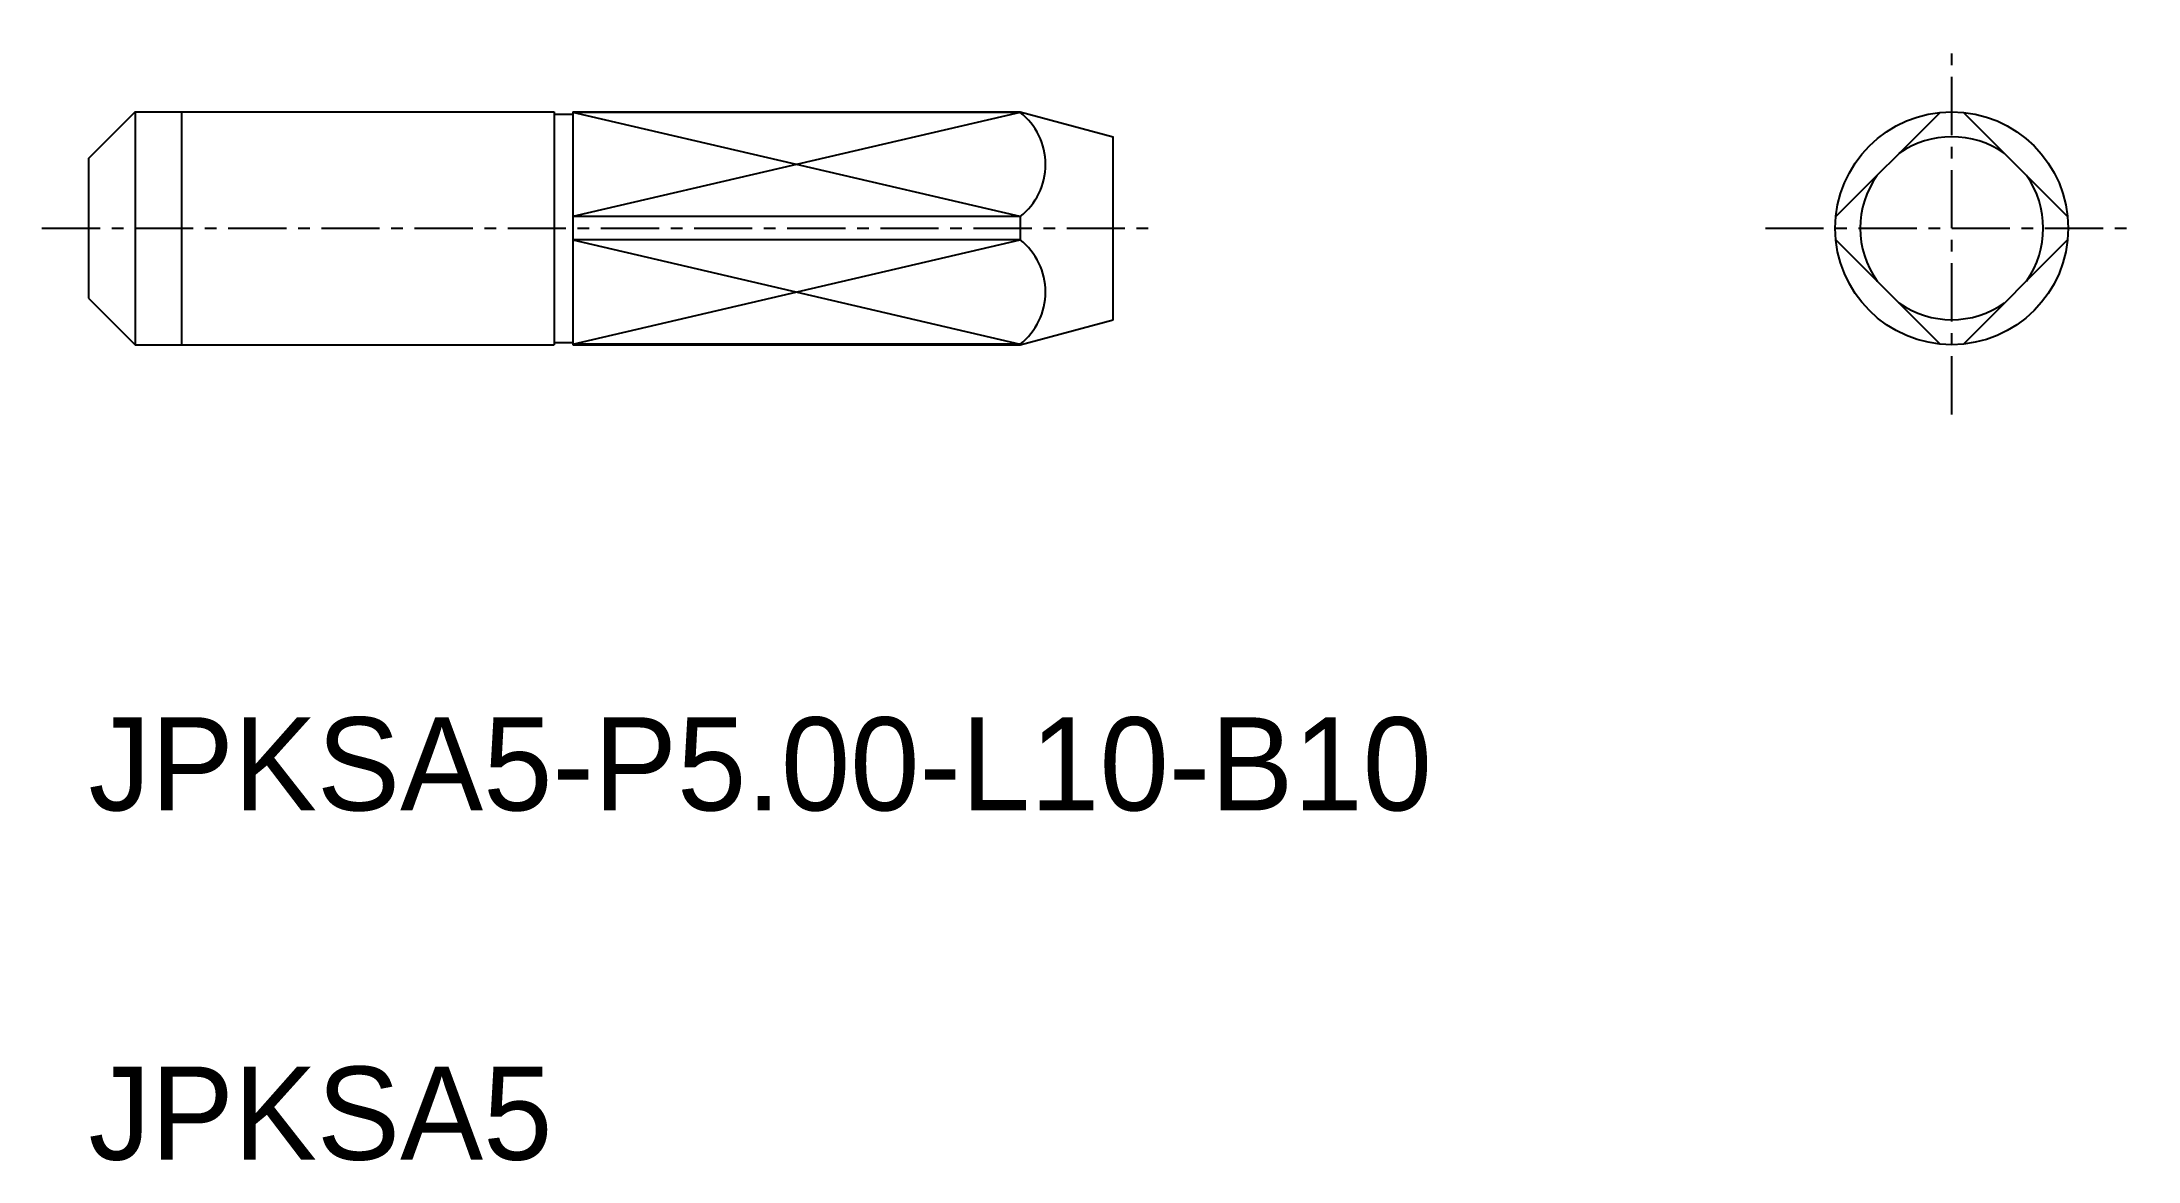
# Model space of a CAD drawing. Extents: x -1553.9 to -1508.9, y -503.4 to -479.3.
import ezdxf

# ---------------------------------------------------------------- set-up
doc = ezdxf.new("R2010")
doc.units = 0
doc.linetypes.add('CENTER', pattern=[2, 1.25, -0.25, 0.25, -0.25])
doc.layers.get('0').update_dxf_attribs({"linetype": 'CONTINUOUS'})
doc.layers.add('CENTER', color=1, linetype='CENTER')

msp = doc.modelspace()

# ---------------------------------------------------------------- linework, layer by layer
at = {"color": 7, "linetype": 'CONTINUOUS'}
for p, q in [((-1552.912, -481.846), (-1551.912, -480.846)), ((-1551.912, -480.846), (-1552.912, -481.846)), ((-1551.912, -480.846), (-1542.912, -480.846)), ((-1551.912, -480.846), (-1551.912, -485.846)), ((-1542.912, -480.846), (-1542.912, -485.846)), ((-1542.912, -480.896), (-1542.512, -480.896)), ((-1542.512, -480.846), (-1542.512, -485.846)), ((-1542.512, -480.846), (-1532.912, -480.846)), ((-1532.912, -480.858), (-1542.512, -480.858)), ((-1532.912, -480.846), (-1532.912, -480.858)), ((-1532.912, -480.846), (-1530.912, -481.382)), ((-1515.399, -483.096), (-1513.162, -480.858)), ((-1510.424, -483.096), (-1512.662, -480.858)), ((-1530.912, -485.31), (-1530.912, -481.382)), ((-1552.912, -481.846), (-1552.912, -484.846)), ((-1532.912, -483.096), (-1542.512, -483.096)), ((-1532.912, -483.096), (-1532.912, -483.596)), ((-1532.912, -483.596), (-1542.512, -483.596)), ((-1515.399, -483.596), (-1513.162, -485.833)), ((-1510.424, -483.596), (-1512.662, -485.833)), ((-1552.912, -484.846), (-1551.912, -485.846)), ((-1532.912, -485.846), (-1530.912, -485.31)), ((-1551.912, -485.846), (-1542.912, -485.846)), ((-1542.912, -485.796), (-1542.512, -485.796)), ((-1532.912, -485.833), (-1542.512, -485.833)), ((-1542.512, -485.846), (-1532.912, -485.846)), ((-1532.912, -485.833), (-1532.912, -485.846))]:
    msp.add_line(p, q, dxfattribs=at)
at = {"color": 3, "linetype": 'CONTINUOUS'}
for p, q in [((-1550.912, -480.846), (-1550.912, -485.846)), ((-1532.912, -480.858), (-1542.512, -483.096)), ((-1532.912, -483.096), (-1542.512, -480.858)), ((-1542.512, -483.596), (-1532.912, -485.833)), ((-1542.512, -485.833), (-1532.912, -483.596))]:
    msp.add_line(p, q, dxfattribs=at)
at = {"color": 7, "linetype": 'CONTINUOUS'}
msp.add_circle((-1512.912, -483.346), 2.5, dxfattribs=at)
for centre, radius, start, end in [((-1533.786, -481.977), 1.42, 307.9995, 52.0005), ((-1512.912, -483.346), 1.964, 54.7585, 125.2415), ((-1512.912, -483.346), 1.964, 144.7585, 215.2415), ((-1512.912, -483.346), 1.964, 324.7585, 35.2415), ((-1533.786, -484.715), 1.42, 307.9995, 52.0005), ((-1512.912, -483.346), 1.964, 234.7585, 305.2415)]:
    msp.add_arc(centre, radius, start, end, dxfattribs=at)
at = {"layer": 'CENTER', "color": 1, "linetype": 'CENTER'}
for p, q in [((-1512.912, -487.346), (-1512.912, -479.346)), ((-1553.912, -483.346), (-1529.912, -483.346)), ((-1516.912, -483.346), (-1508.912, -483.346))]:
    msp.add_line(p, q, dxfattribs=at)

# ---------------------------------------------------------------- texts
for s, p in [('JPKSA5-P5.00-L10-B10', (-1552.912, -495.846)), ('JPKSA5', (-1552.912, -503.346))]:
    msp.add_text(s, height=2).set_placement(p)

doc.saveas('drawing.dxf')
